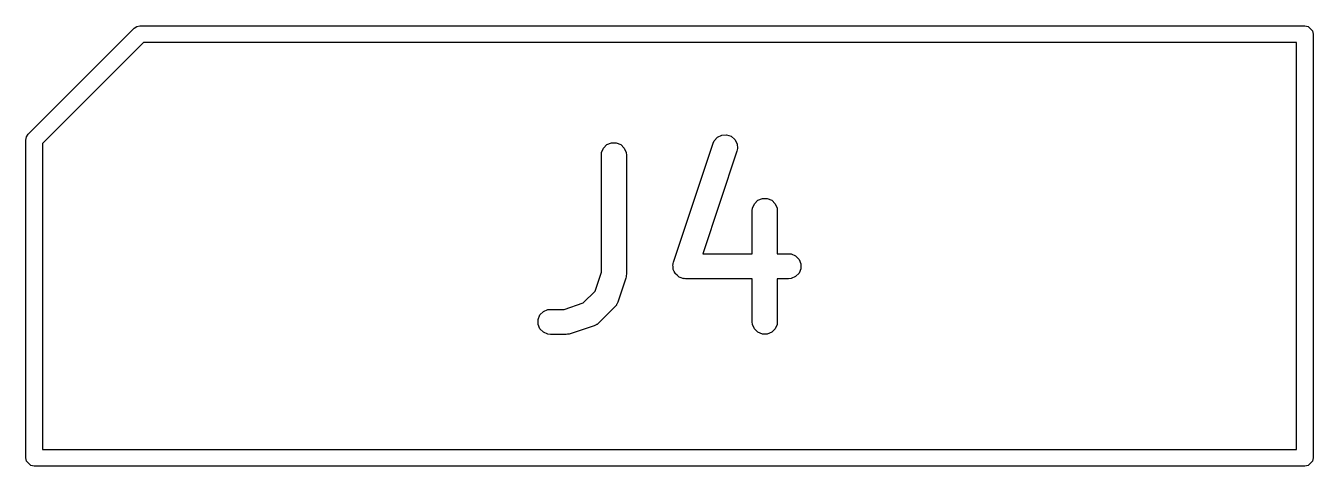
# Model space of a CAD drawing. Extents: x 2.7 to 14.1, y -9.5 to -1.1.
# Drawn here: x 2.7195 to 3.0234, y -9.4187 to -9.3148 of the extents above; entities that cross this region are included whole.
import ezdxf

# ---------------------------------------------------------------- set-up
doc = ezdxf.new("R2010")
doc.units = 0
doc.header["$MEASUREMENT"] = 0
doc.layers.add('BLACK', color=7, linetype='CONTINUOUS')

msp = doc.modelspace()

# ---------------------------------------------------------------- linework, layer by layer
at = {"layer": 'BLACK', "linetype": 'CONTINUOUS'}
for p, q in [((2.72003, -9.34037), (2.74503, -9.31537)), ((2.74503, -9.31537), (2.74567, -9.31495)), ((2.74567, -9.31495), (2.74642, -9.3148)), ((2.74642, -9.3148), (3.02142, -9.3148)), ((3.02142, -9.3148), (3.02217, -9.31495)), ((3.02217, -9.31495), (3.02324, -9.31601)), ((3.02324, -9.31601), (3.02339, -9.31676)), ((3.02339, -9.31676), (3.02339, -9.41676)), ((2.74724, -9.31873), (2.72339, -9.34258)), ((3.01945, -9.31873), (2.74724, -9.31873)), ((3.01945, -9.4148), (3.01945, -9.31873)), ((2.71945, -9.34176), (2.7196, -9.34101)), ((2.71945, -9.41676), (2.71945, -9.34176)), ((2.7196, -9.34101), (2.72003, -9.34037)), ((2.72339, -9.34258), (2.72339, -9.4148)), ((2.85584, -9.34366), (2.85666, -9.34284)), ((2.85666, -9.34284), (2.85772, -9.3424)), ((2.85772, -9.3424), (2.85887, -9.3424)), ((2.85887, -9.3424), (2.85994, -9.34284)), ((2.85994, -9.34284), (2.86075, -9.34366)), ((2.87237, -9.37061), (2.88174, -9.34249)), ((2.88174, -9.34249), (2.88198, -9.34196)), ((2.88198, -9.34196), (2.88273, -9.34109)), ((2.88273, -9.34109), (2.88376, -9.34058)), ((2.88376, -9.34058), (2.88491, -9.3405)), ((2.88491, -9.3405), (2.88601, -9.34086)), ((2.88601, -9.34086), (2.88688, -9.34161)), ((2.88688, -9.34161), (2.88739, -9.34265)), ((2.88739, -9.34265), (2.88747, -9.34379)), ((2.85535, -9.3453), (2.8554, -9.34472)), ((2.85535, -9.37294), (2.85535, -9.3453)), ((2.8554, -9.34472), (2.85584, -9.34366)), ((2.86075, -9.34366), (2.86119, -9.34472)), ((2.86119, -9.34472), (2.86125, -9.3453)), ((2.86125, -9.3453), (2.86125, -9.37342)), ((2.88735, -9.34436), (2.87927, -9.36859)), ((2.88747, -9.34379), (2.88735, -9.34436)), ((2.89097, -9.35842), (2.89102, -9.35785)), ((2.89102, -9.35785), (2.89146, -9.35678)), ((2.89146, -9.35678), (2.89228, -9.35597)), ((2.89228, -9.35597), (2.89334, -9.35553)), ((2.89334, -9.35553), (2.89449, -9.35553)), ((2.89449, -9.35553), (2.89556, -9.35597)), ((2.89556, -9.35597), (2.89637, -9.35678)), ((2.89637, -9.35678), (2.89681, -9.35785)), ((2.89681, -9.35785), (2.89687, -9.35842)), ((2.89097, -9.36859), (2.89097, -9.35842)), ((2.89687, -9.35842), (2.89687, -9.36859)), ((2.87927, -9.36859), (2.89097, -9.36859)), ((2.89687, -9.36859), (2.89954, -9.36859)), ((2.89954, -9.36859), (2.90012, -9.36865)), ((2.90012, -9.36865), (2.90118, -9.36909)), ((2.90118, -9.36909), (2.902, -9.36991)), ((2.902, -9.36991), (2.90244, -9.37097)), ((2.85384, -9.37745), (2.85535, -9.37294)), ((2.87224, -9.37118), (2.87227, -9.37103)), ((2.87227, -9.37165), (2.87224, -9.37118)), ((2.87227, -9.37097), (2.8723, -9.3709)), ((2.87227, -9.37103), (2.87227, -9.37097)), ((2.87227, -9.37212), (2.87227, -9.37165)), ((2.87232, -9.37222), (2.87227, -9.37212)), ((2.8723, -9.3709), (2.87237, -9.37061)), ((2.87232, -9.37233), (2.87232, -9.37222)), ((2.87253, -9.37275), (2.87232, -9.37233)), ((2.87272, -9.37319), (2.87253, -9.37275)), ((2.87279, -9.37326), (2.87272, -9.37319)), ((2.87284, -9.37336), (2.87279, -9.37326)), ((2.8732, -9.37367), (2.87284, -9.37336)), ((2.902, -9.37319), (2.90118, -9.374)), ((2.90244, -9.37212), (2.902, -9.37319)), ((2.90244, -9.37097), (2.90244, -9.37212)), ((2.8611, -9.37436), (2.85922, -9.37998)), ((2.86116, -9.37407), (2.8611, -9.37436)), ((2.86119, -9.374), (2.86116, -9.37407)), ((2.8612, -9.37389), (2.86119, -9.374)), ((2.86123, -9.37379), (2.8612, -9.37389)), ((2.86125, -9.37342), (2.86122, -9.37371)), ((2.86122, -9.37371), (2.86123, -9.37379)), ((2.87353, -9.374), (2.8732, -9.37367)), ((2.87363, -9.37404), (2.87353, -9.374)), ((2.87371, -9.37411), (2.87363, -9.37404)), ((2.87416, -9.37426), (2.87371, -9.37411)), ((2.87459, -9.37444), (2.87416, -9.37426)), ((2.87475, -9.37446), (2.87459, -9.37444)), ((2.8748, -9.37448), (2.87475, -9.37446)), ((2.87488, -9.37447), (2.8748, -9.37448)), ((2.87517, -9.3745), (2.87488, -9.37447)), ((2.89097, -9.3745), (2.87517, -9.3745)), ((2.89097, -9.38467), (2.89097, -9.3745)), ((2.89954, -9.3745), (2.89687, -9.3745)), ((2.89687, -9.3745), (2.89687, -9.38467)), ((2.90012, -9.37444), (2.89954, -9.3745)), ((2.90118, -9.374), (2.90012, -9.37444)), ((2.85108, -9.38021), (2.85384, -9.37745)), ((2.84084, -9.38303), (2.84166, -9.38221)), ((2.84166, -9.38221), (2.84272, -9.38177)), ((2.84272, -9.38177), (2.8433, -9.38172)), ((2.8433, -9.38172), (2.84657, -9.38172)), ((2.84657, -9.38172), (2.85108, -9.38021)), ((2.85851, -9.38113), (2.85476, -9.38488)), ((2.85888, -9.38069), (2.85851, -9.38113)), ((2.85892, -9.38059), (2.85888, -9.38069)), ((2.85899, -9.38051), (2.85892, -9.38059)), ((2.85922, -9.37998), (2.85899, -9.38051)), ((2.8404, -9.38409), (2.84084, -9.38303)), ((2.8404, -9.38525), (2.8404, -9.38409)), ((2.84084, -9.38631), (2.8404, -9.38525)), ((2.85414, -9.38536), (2.85361, -9.3856)), ((2.85422, -9.38529), (2.85414, -9.38536)), ((2.85431, -9.38525), (2.85422, -9.38529)), ((2.85476, -9.38488), (2.85431, -9.38525)), ((2.89102, -9.38525), (2.89097, -9.38467)), ((2.89146, -9.38631), (2.89102, -9.38525)), ((2.89681, -9.38525), (2.89637, -9.38631)), ((2.89687, -9.38467), (2.89681, -9.38525)), ((2.84166, -9.38713), (2.84084, -9.38631)), ((2.84272, -9.38757), (2.84166, -9.38713)), ((2.8433, -9.38762), (2.84272, -9.38757)), ((2.84705, -9.38762), (2.8433, -9.38762)), ((2.84734, -9.38759), (2.84705, -9.38762)), ((2.84742, -9.3876), (2.84734, -9.38759)), ((2.84752, -9.38758), (2.84742, -9.3876)), ((2.84763, -9.38757), (2.84752, -9.38758)), ((2.8477, -9.38754), (2.84763, -9.38757)), ((2.84798, -9.38747), (2.8477, -9.38754)), ((2.85361, -9.3856), (2.84798, -9.38747)), ((2.89228, -9.38713), (2.89146, -9.38631)), ((2.89334, -9.38757), (2.89228, -9.38713)), ((2.89449, -9.38757), (2.89334, -9.38757)), ((2.89556, -9.38713), (2.89449, -9.38757)), ((2.89637, -9.38631), (2.89556, -9.38713)), ((2.72339, -9.4148), (3.01945, -9.4148)), ((2.7196, -9.41752), (2.71945, -9.41676)), ((2.72067, -9.41858), (2.7196, -9.41752)), ((2.72142, -9.41873), (2.72067, -9.41858)), ((3.02142, -9.41873), (2.72142, -9.41873)), ((3.02217, -9.41858), (3.02142, -9.41873)), ((3.02324, -9.41752), (3.02217, -9.41858)), ((3.02339, -9.41676), (3.02324, -9.41752))]:
    msp.add_line(p, q, dxfattribs=at)

doc.saveas('drawing.dxf')
